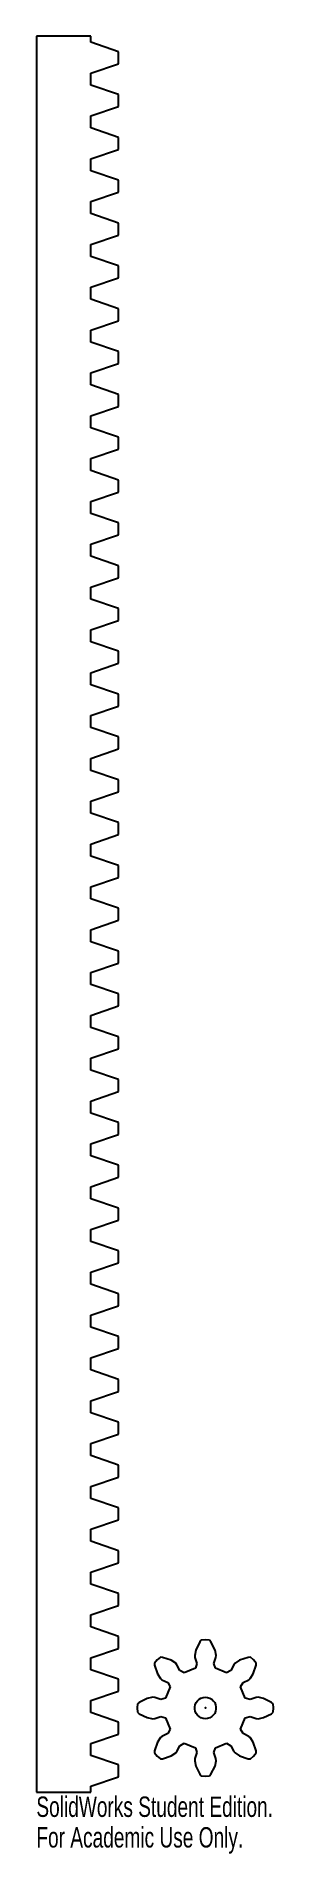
# Model space of a CAD drawing. Header units: inches. Extents: x -1.7 to 0.5, y 6.4 to 23.4.
import ezdxf

# ---------------------------------------------------------------- set-up
doc = ezdxf.new("R2010")
doc.units = ezdxf.units.IN
doc.header["$MEASUREMENT"] = 0
doc.header["$PDSIZE"] = -1
doc.styles.add('SLDTEXTSTYLE0', font='TXT', dxfattribs={"width": 0.7})

msp = doc.modelspace()

# ---------------------------------------------------------------- linework, layer by layer
at = {"color": 7, "linetype": 'Continuous'}
for p, q in [((-1.201, 23.374), (-1.71, 23.374)), ((-1.71, 23.374), (-1.71, 6.974)), ((-1.201, 23.318), (-1.201, 23.374)), ((-0.943, 23.23), (-1.201, 23.318)), ((-1.201, 23.03), (-0.943, 23.118)), ((-0.943, 23.118), (-0.943, 23.23)), ((-1.201, 22.918), (-1.201, 23.03)), ((-0.943, 22.83), (-1.201, 22.918)), ((-0.943, 22.718), (-0.943, 22.83)), ((-1.201, 22.63), (-0.943, 22.718)), ((-1.201, 22.518), (-1.201, 22.63)), ((-0.943, 22.43), (-1.201, 22.518)), ((-0.943, 22.318), (-0.943, 22.43)), ((-1.201, 22.23), (-0.943, 22.318)), ((-1.201, 22.118), (-1.201, 22.23)), ((-0.943, 22.03), (-1.201, 22.118)), ((-1.201, 21.83), (-0.943, 21.918)), ((-0.943, 21.918), (-0.943, 22.03)), ((-1.201, 21.718), (-1.201, 21.83)), ((-0.943, 21.63), (-1.201, 21.718)), ((-0.943, 21.518), (-0.943, 21.63)), ((-1.201, 21.43), (-0.943, 21.518)), ((-1.201, 21.318), (-1.201, 21.43)), ((-0.943, 21.23), (-1.201, 21.318)), ((-0.943, 21.118), (-0.943, 21.23)), ((-1.201, 21.03), (-0.943, 21.118)), ((-1.201, 20.918), (-1.201, 21.03)), ((-0.943, 20.83), (-1.201, 20.918)), ((-1.201, 20.63), (-0.943, 20.718)), ((-0.943, 20.718), (-0.943, 20.83)), ((-1.201, 20.518), (-1.201, 20.63)), ((-0.943, 20.43), (-1.201, 20.518)), ((-0.943, 20.318), (-0.943, 20.43)), ((-1.201, 20.23), (-0.943, 20.318)), ((-1.201, 20.118), (-1.201, 20.23)), ((-0.943, 20.03), (-1.201, 20.118)), ((-0.943, 19.918), (-0.943, 20.03)), ((-1.201, 19.83), (-0.943, 19.918)), ((-1.201, 19.718), (-1.201, 19.83)), ((-0.943, 19.63), (-1.201, 19.718)), ((-0.943, 19.518), (-0.943, 19.63)), ((-1.201, 19.43), (-0.943, 19.518)), ((-1.201, 19.318), (-1.201, 19.43)), ((-0.943, 19.23), (-1.201, 19.318)), ((-0.943, 19.118), (-0.943, 19.23)), ((-1.201, 19.03), (-0.943, 19.118)), ((-1.201, 18.918), (-1.201, 19.03)), ((-0.943, 18.83), (-1.201, 18.918)), ((-1.201, 18.63), (-0.943, 18.718)), ((-0.943, 18.718), (-0.943, 18.83)), ((-1.201, 18.518), (-1.201, 18.63)), ((-0.943, 18.43), (-1.201, 18.518)), ((-0.943, 18.318), (-0.943, 18.43)), ((-1.201, 18.23), (-0.943, 18.318)), ((-1.201, 18.118), (-1.201, 18.23)), ((-0.943, 18.03), (-1.201, 18.118)), ((-0.943, 17.918), (-0.943, 18.03)), ((-1.201, 17.83), (-0.943, 17.918)), ((-1.201, 17.718), (-1.201, 17.83)), ((-0.943, 17.63), (-1.201, 17.718)), ((-1.201, 17.43), (-0.943, 17.518)), ((-0.943, 17.518), (-0.943, 17.63)), ((-1.201, 17.318), (-1.201, 17.43)), ((-0.943, 17.23), (-1.201, 17.318)), ((-0.943, 17.118), (-0.943, 17.23)), ((-1.201, 17.03), (-0.943, 17.118)), ((-1.201, 16.918), (-1.201, 17.03)), ((-0.943, 16.83), (-1.201, 16.918)), ((-0.943, 16.718), (-0.943, 16.83)), ((-1.201, 16.63), (-0.943, 16.718)), ((-1.201, 16.518), (-1.201, 16.63)), ((-0.943, 16.43), (-1.201, 16.518)), ((-1.201, 16.23), (-0.943, 16.318)), ((-0.943, 16.318), (-0.943, 16.43)), ((-1.201, 16.118), (-1.201, 16.23)), ((-0.943, 16.03), (-1.201, 16.118)), ((-0.943, 15.918), (-0.943, 16.03)), ((-1.201, 15.83), (-0.943, 15.918)), ((-1.201, 15.718), (-1.201, 15.83)), ((-0.943, 15.63), (-1.201, 15.718)), ((-0.943, 15.518), (-0.943, 15.63)), ((-1.201, 15.43), (-0.943, 15.518)), ((-1.201, 15.318), (-1.201, 15.43)), ((-0.943, 15.23), (-1.201, 15.318)), ((-1.201, 15.03), (-0.943, 15.118)), ((-0.943, 15.118), (-0.943, 15.23)), ((-1.201, 14.918), (-1.201, 15.03)), ((-0.943, 14.83), (-1.201, 14.918)), ((-0.943, 14.718), (-0.943, 14.83)), ((-1.201, 14.63), (-0.943, 14.718)), ((-1.201, 14.518), (-1.201, 14.63)), ((-0.943, 14.43), (-1.201, 14.518)), ((-0.943, 14.318), (-0.943, 14.43)), ((-1.201, 14.23), (-0.943, 14.318)), ((-1.201, 14.118), (-1.201, 14.23)), ((-0.943, 14.03), (-1.201, 14.118)), ((-0.943, 13.918), (-0.943, 14.03)), ((-1.201, 13.83), (-0.943, 13.918)), ((-1.201, 13.718), (-1.201, 13.83)), ((-0.943, 13.63), (-1.201, 13.718)), ((-0.943, 13.518), (-0.943, 13.63)), ((-1.201, 13.43), (-0.943, 13.518)), ((-1.201, 13.318), (-1.201, 13.43)), ((-0.943, 13.23), (-1.201, 13.318)), ((-1.201, 13.03), (-0.943, 13.118)), ((-0.943, 13.118), (-0.943, 13.23)), ((-1.201, 12.918), (-1.201, 13.03)), ((-0.943, 12.83), (-1.201, 12.918)), ((-0.943, 12.718), (-0.943, 12.83)), ((-1.201, 12.63), (-0.943, 12.718)), ((-1.201, 12.518), (-1.201, 12.63)), ((-0.943, 12.43), (-1.201, 12.518)), ((-0.943, 12.318), (-0.943, 12.43)), ((-1.201, 12.23), (-0.943, 12.318)), ((-1.201, 12.118), (-1.201, 12.23)), ((-0.943, 12.03), (-1.201, 12.118)), ((-1.201, 11.83), (-0.943, 11.918)), ((-0.943, 11.918), (-0.943, 12.03)), ((-1.201, 11.718), (-1.201, 11.83)), ((-0.943, 11.63), (-1.201, 11.718)), ((-0.943, 11.518), (-0.943, 11.63)), ((-1.201, 11.43), (-0.943, 11.518)), ((-1.201, 11.318), (-1.201, 11.43)), ((-0.943, 11.23), (-1.201, 11.318)), ((-0.943, 11.118), (-0.943, 11.23)), ((-1.201, 11.03), (-0.943, 11.118)), ((-1.201, 10.918), (-1.201, 11.03)), ((-0.943, 10.83), (-1.201, 10.918)), ((-1.201, 10.63), (-0.943, 10.718)), ((-0.943, 10.718), (-0.943, 10.83)), ((-1.201, 10.518), (-1.201, 10.63)), ((-0.943, 10.43), (-1.201, 10.518)), ((-0.943, 10.318), (-0.943, 10.43)), ((-1.201, 10.23), (-0.943, 10.318)), ((-1.201, 10.118), (-1.201, 10.23)), ((-0.943, 10.03), (-1.201, 10.118)), ((-0.943, 9.918), (-0.943, 10.03)), ((-1.201, 9.83), (-0.943, 9.918)), ((-1.201, 9.718), (-1.201, 9.83)), ((-0.943, 9.63), (-1.201, 9.718)), ((-1.201, 9.43), (-0.943, 9.518)), ((-0.943, 9.518), (-0.943, 9.63)), ((-1.201, 9.318), (-1.201, 9.43)), ((-0.943, 9.23), (-1.201, 9.318)), ((-0.943, 9.118), (-0.943, 9.23)), ((-1.201, 9.03), (-0.943, 9.118)), ((-1.201, 8.918), (-1.201, 9.03)), ((-0.943, 8.83), (-1.201, 8.918)), ((-0.943, 8.718), (-0.943, 8.83)), ((-1.201, 8.63), (-0.943, 8.718)), ((-1.201, 8.518), (-1.201, 8.63)), ((-0.943, 8.43), (-1.201, 8.518)), ((-1.201, 8.23), (-0.943, 8.318)), ((-0.943, 8.318), (-0.943, 8.43)), ((-0.185, 8.378), (-0.223, 8.302)), ((-0.172, 8.393), (-0.185, 8.378)), ((-0.133, 8.397), (-0.172, 8.393)), ((-0.094, 8.393), (-0.133, 8.397)), ((-0.081, 8.378), (-0.094, 8.393)), ((-0.043, 8.302), (-0.081, 8.378)), ((-1.201, 8.118), (-1.201, 8.23)), ((-0.583, 8.211), (-0.608, 8.181)), ((-0.608, 8.181), (-0.607, 8.16)), ((-0.607, 8.16), (-0.58, 8.08)), ((-0.553, 8.236), (-0.583, 8.211)), ((-0.532, 8.234), (-0.553, 8.236)), ((-0.452, 8.207), (-0.532, 8.234)), ((-0.41, 8.179), (-0.452, 8.207)), ((-0.398, 8.165), (-0.41, 8.179)), ((-0.371, 8.112), (-0.398, 8.165)), ((-0.223, 8.302), (-0.233, 8.252)), ((-0.233, 8.252), (-0.232, 8.234)), ((-0.232, 8.234), (-0.213, 8.178)), ((-0.213, 8.178), (-0.226, 8.133)), ((-0.053, 8.178), (-0.034, 8.234)), ((-0.04, 8.133), (-0.053, 8.178)), ((-0.033, 8.252), (-0.043, 8.302)), ((-0.034, 8.234), (-0.033, 8.252)), ((0.132, 8.165), (0.105, 8.112)), ((0.144, 8.179), (0.132, 8.165)), ((0.186, 8.207), (0.144, 8.179)), ((0.266, 8.234), (0.186, 8.207)), ((0.287, 8.236), (0.266, 8.234)), ((0.317, 8.211), (0.287, 8.236)), ((0.314, 8.08), (0.341, 8.16)), ((0.342, 8.181), (0.317, 8.211)), ((0.341, 8.16), (0.342, 8.181)), ((-0.943, 8.03), (-1.201, 8.118)), ((-0.943, 7.918), (-0.943, 8.03)), ((-0.58, 8.08), (-0.551, 8.037)), ((-0.551, 8.037), (-0.538, 8.025)), ((-0.538, 8.025), (-0.484, 7.999)), ((-0.484, 7.999), (-0.462, 7.958)), ((-0.331, 8.089), (-0.371, 8.112)), ((-0.226, 8.133), (-0.331, 8.089)), ((0.065, 8.089), (-0.04, 8.133)), ((0.105, 8.112), (0.065, 8.089)), ((0.196, 7.958), (0.218, 7.999)), ((0.218, 7.999), (0.271, 8.025)), ((0.271, 8.025), (0.285, 8.037)), ((0.285, 8.037), (0.314, 8.08)), ((-1.201, 7.83), (-0.943, 7.918)), ((-1.201, 7.718), (-1.201, 7.83)), ((-0.75, 7.813), (-0.766, 7.799)), ((-0.675, 7.851), (-0.75, 7.813)), ((-0.624, 7.861), (-0.675, 7.851)), ((-0.606, 7.86), (-0.624, 7.861)), ((-0.55, 7.841), (-0.606, 7.86)), ((-0.505, 7.853), (-0.55, 7.841)), ((-0.462, 7.958), (-0.505, 7.853)), ((-0.228, 7.792), (-0.22, 7.811)), ((-0.22, 7.811), (-0.207, 7.828)), ((-0.207, 7.828), (-0.192, 7.842)), ((-0.192, 7.842), (-0.174, 7.852)), ((-0.174, 7.852), (-0.154, 7.858)), ((-0.154, 7.858), (-0.133, 7.861)), ((-0.133, 7.861), (-0.112, 7.858)), ((-0.112, 7.858), (-0.092, 7.852)), ((-0.092, 7.852), (-0.074, 7.842)), ((-0.074, 7.842), (-0.059, 7.828)), ((-0.059, 7.828), (-0.046, 7.811)), ((-0.046, 7.811), (-0.038, 7.792)), ((0.239, 7.853), (0.196, 7.958)), ((0.284, 7.841), (0.239, 7.853)), ((0.34, 7.86), (0.284, 7.841)), ((0.358, 7.861), (0.34, 7.86)), ((0.409, 7.851), (0.358, 7.861)), ((0.484, 7.813), (0.409, 7.851)), ((0.5, 7.799), (0.484, 7.813)), ((-0.943, 7.63), (-1.201, 7.718)), ((-0.766, 7.799), (-0.77, 7.761)), ((-0.77, 7.761), (-0.766, 7.722)), ((-0.766, 7.722), (-0.75, 7.708)), ((-0.75, 7.708), (-0.675, 7.671)), ((-0.675, 7.671), (-0.624, 7.661)), ((-0.624, 7.661), (-0.606, 7.662)), ((-0.606, 7.662), (-0.55, 7.681)), ((-0.55, 7.681), (-0.505, 7.668)), ((-0.505, 7.668), (-0.462, 7.563)), ((-0.232, 7.771), (-0.228, 7.792)), ((-0.232, 7.75), (-0.232, 7.771)), ((-0.228, 7.73), (-0.232, 7.75)), ((-0.22, 7.711), (-0.228, 7.73)), ((-0.207, 7.694), (-0.22, 7.711)), ((-0.192, 7.68), (-0.207, 7.694)), ((-0.174, 7.669), (-0.192, 7.68)), ((-0.154, 7.663), (-0.174, 7.669)), ((-0.133, 7.661), (-0.154, 7.663)), ((-0.112, 7.663), (-0.133, 7.661)), ((-0.092, 7.669), (-0.112, 7.663)), ((-0.074, 7.68), (-0.092, 7.669)), ((-0.059, 7.694), (-0.074, 7.68)), ((-0.046, 7.711), (-0.059, 7.694)), ((-0.038, 7.73), (-0.046, 7.711)), ((-0.038, 7.792), (-0.034, 7.771)), ((-0.034, 7.75), (-0.038, 7.73)), ((-0.034, 7.771), (-0.034, 7.75)), ((0.196, 7.563), (0.239, 7.668)), ((0.239, 7.668), (0.284, 7.681)), ((0.284, 7.681), (0.34, 7.662)), ((0.34, 7.662), (0.358, 7.661)), ((0.358, 7.661), (0.409, 7.671)), ((0.409, 7.671), (0.484, 7.708)), ((0.484, 7.708), (0.5, 7.722)), ((0.504, 7.761), (0.5, 7.799)), ((0.5, 7.722), (0.504, 7.761)), ((-1.201, 7.43), (-0.943, 7.518)), ((-0.943, 7.518), (-0.943, 7.63)), ((-0.551, 7.484), (-0.58, 7.441)), ((-0.538, 7.496), (-0.551, 7.484)), ((-0.484, 7.523), (-0.538, 7.496)), ((-0.462, 7.563), (-0.484, 7.523)), ((0.218, 7.523), (0.196, 7.563)), ((0.271, 7.496), (0.218, 7.523)), ((0.285, 7.484), (0.271, 7.496)), ((0.314, 7.441), (0.285, 7.484)), ((-1.201, 7.318), (-1.201, 7.43)), ((-0.943, 7.23), (-1.201, 7.318)), ((-0.607, 7.361), (-0.608, 7.341)), ((-0.608, 7.341), (-0.583, 7.311)), ((-0.58, 7.441), (-0.607, 7.361)), ((-0.583, 7.311), (-0.553, 7.286)), ((-0.532, 7.287), (-0.452, 7.314)), ((-0.452, 7.314), (-0.41, 7.343)), ((-0.41, 7.343), (-0.398, 7.356)), ((-0.398, 7.356), (-0.371, 7.409)), ((-0.371, 7.409), (-0.331, 7.432)), ((-0.331, 7.432), (-0.226, 7.388)), ((-0.213, 7.344), (-0.232, 7.288)), ((-0.226, 7.388), (-0.213, 7.344)), ((-0.053, 7.344), (-0.04, 7.388)), ((-0.034, 7.288), (-0.053, 7.344)), ((-0.04, 7.388), (0.065, 7.432)), ((0.065, 7.432), (0.105, 7.409)), ((0.105, 7.409), (0.132, 7.356)), ((0.132, 7.356), (0.144, 7.343)), ((0.144, 7.343), (0.186, 7.314)), ((0.186, 7.314), (0.266, 7.287)), ((0.287, 7.286), (0.317, 7.311)), ((0.341, 7.361), (0.314, 7.441)), ((0.317, 7.311), (0.342, 7.341)), ((0.342, 7.341), (0.341, 7.361)), ((-0.943, 7.118), (-0.943, 7.23)), ((-0.553, 7.286), (-0.532, 7.287)), ((-0.232, 7.288), (-0.233, 7.269)), ((-0.233, 7.269), (-0.223, 7.219)), ((-0.223, 7.219), (-0.185, 7.143)), ((-0.185, 7.143), (-0.172, 7.128)), ((-0.094, 7.128), (-0.081, 7.143)), ((-0.081, 7.143), (-0.043, 7.219)), ((-0.043, 7.219), (-0.033, 7.269)), ((-0.033, 7.269), (-0.034, 7.288)), ((0.266, 7.287), (0.287, 7.286)), ((-1.71, 6.974), (-1.201, 6.974)), ((-1.201, 7.03), (-0.943, 7.118)), ((-1.201, 6.974), (-1.201, 7.03)), ((-0.172, 7.128), (-0.133, 7.124)), ((-0.133, 7.124), (-0.094, 7.128))]:
    msp.add_line(p, q, dxfattribs=at)
msp.add_point((-0.133, 7.761), dxfattribs=at)

# ---------------------------------------------------------------- texts
at = {"color": 7, "linetype": 'Continuous', "char_height": 0.1903, "attachment_point": 1, "style": 'SLDTEXTSTYLE0'}
for s, insert in [('SolidWorks Student Edition.', (-1.71, 6.934)), ('For Academic Use Only.', (-1.71, 6.648))]:
    msp.add_mtext(s, dxfattribs=dict(at, insert=insert))

doc.saveas('drawing.dxf')
